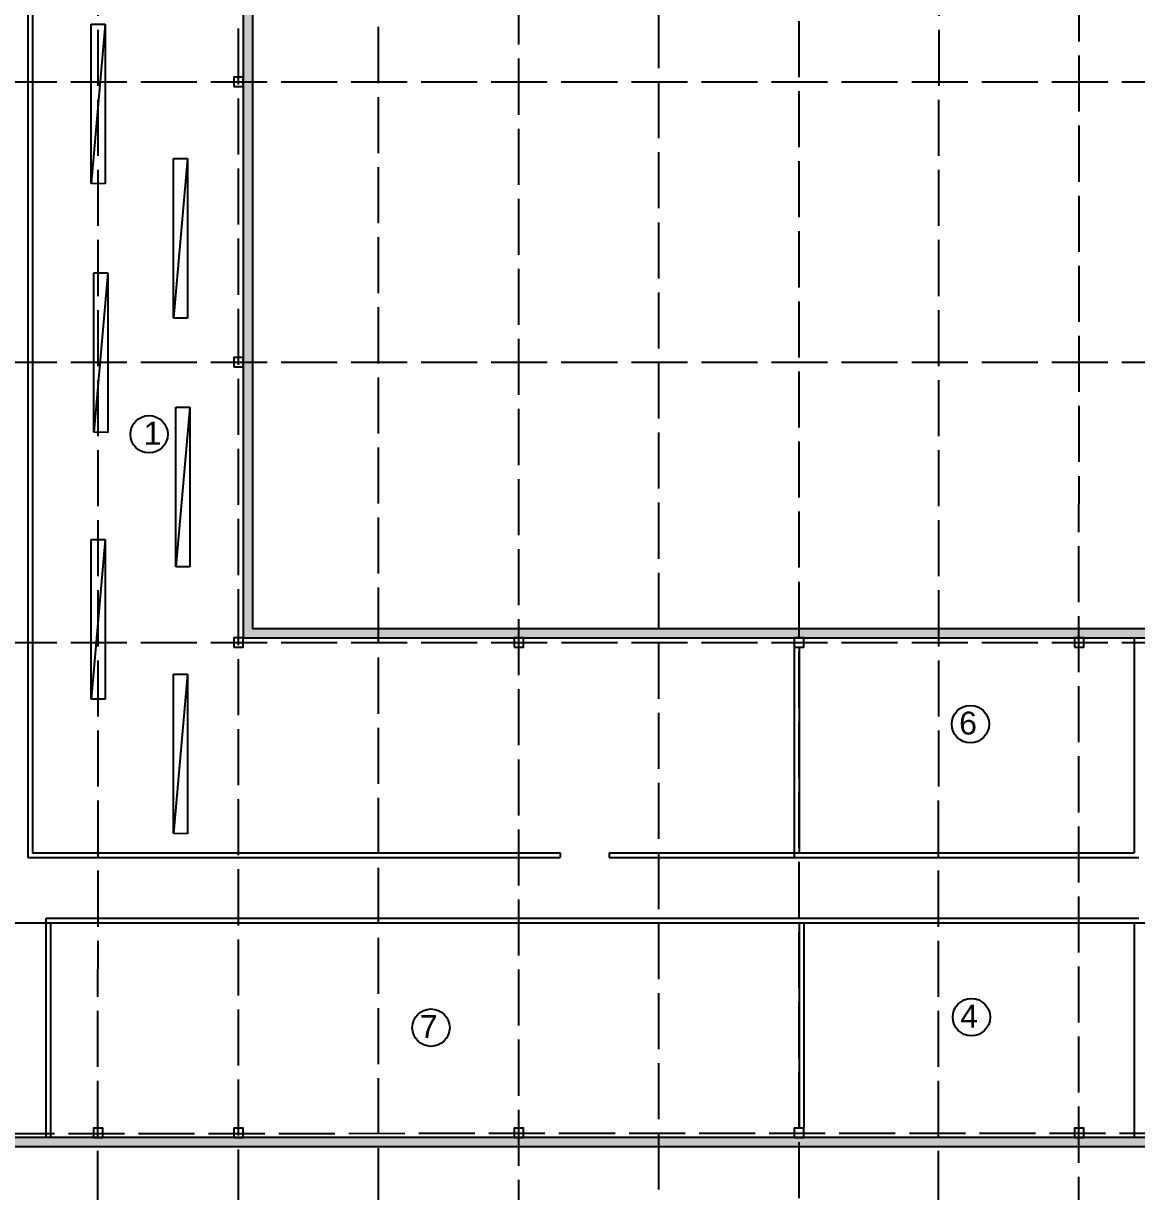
# Model space of a CAD drawing. Header units: millimetres. Extents: x -1544140 to 7445918, y -1294905 to 2019878.
# Drawn here: x 659535 to 707200, y 203624 to 253640 of the extents above; entities that cross this region are included whole.
import ezdxf

# ---------------------------------------------------------------- set-up
doc = ezdxf.new("R2010")
doc.units = ezdxf.units.MM
doc.header["$MEASUREMENT"] = 0
doc.linetypes.add('ACAD_ISO02W100', pattern=[15, 12, -3])
doc.layers.add('Plan 2', color=7, linetype='Continuous')
doc.styles.get("Standard").update_dxf_attribs({"font": 'arial.ttf'})

msp = doc.modelspace()

# ---------------------------------------------------------------- hatches: boundary and pattern name
at = {"true_color": 0x636466}
h = msp.add_hatch(color=251, dxfattribs=at)
h.dxf.hatch_style = 1
h.paths.add_polyline_path([(647544.4, 239137.8), (647144.4, 239137.8), (647144.4, 227137.8), (647544.4, 227137.8)])
h.paths.add_polyline_path([(647544.4, 227137.8), (647144.4, 227137.8), (647144.4, 205537.8), (647744.4, 205537.8), (647744.4, 205937.8), (647544.4, 205937.8)])
h.paths.add_polyline_path([(647544.4, 251137.8), (647144.4, 251137.8), (647144.4, 239137.8), (647544.4, 239137.8)])
h.paths.add_polyline_path([(647544.4, 263137.8), (647144.4, 263137.8), (647144.4, 251137.8), (647544.4, 251137.8)])
h.paths.add_polyline_path([(669344.4, 263737.8), (647144.4, 263737.8), (647144.4, 263137.8), (647544.4, 263137.8), (647544.4, 263337.8), (668944.4, 263337.8), (668944.4, 263137.8), (669344.4, 263137.8)])
h.paths.add_polyline_path([(669344.4, 263137.8), (668944.4, 263137.8), (668944.4, 251137.8), (669344.4, 251137.8)])
h.paths.add_polyline_path([(669344.4, 251137.8), (668944.4, 251137.8), (668944.4, 227337.8), (674744.4, 227337.8), (674744.4, 227737.8), (669344.4, 227737.8)])
h.paths.add_polyline_path([(680744.4, 227737.8), (674744.4, 227737.8), (674744.4, 227337.8), (680744.4, 227337.8)])
h.paths.add_polyline_path([(686744.4, 227737.8), (680744.4, 227737.8), (680744.4, 227337.8), (686744.4, 227337.8)])
h.paths.add_polyline_path([(692744.4, 227737.8), (686744.4, 227737.8), (686744.4, 227337.8), (692744.4, 227337.8)])
h.paths.add_polyline_path([(716744.4, 205937.8), (710744.4, 205937.8), (710744.4, 205537.8), (716744.4, 205537.8)])
h.paths.add_polyline_path([(710744.4, 205937.8), (647544.4, 205937.8), (647544.4, 206137.8), (647144.4, 206137.8), (647144.4, 205537.8), (710744.4, 205537.8)])
h.paths.add_polyline_path([(647744.4, 205937.8), (647544.4, 205937.8), (647544.4, 206137.8), (647144.4, 206137.8), (647144.4, 205537.8), (647744.4, 205537.8)], flags=16)
h.paths.add_polyline_path([(668544.4, 194137.8), (668144.4, 194137.8), (668144.4, 188137.8), (668544.4, 188137.8)], flags=17)
h.paths.add_polyline_path([(674744.4, 194737.8), (668744.4, 194737.8), (668744.4, 194337.8), (674744.4, 194337.8)], flags=17)
h.paths.add_polyline_path([(668744.4, 194737.8), (668144.4, 194737.8), (668144.4, 194137.8), (668544.4, 194137.8), (668544.4, 194337.8), (668744.4, 194337.8)], flags=16)
h.paths.add_polyline_path([(680744.4, 194737.8), (674744.4, 194737.8), (674744.4, 194337.8), (680744.4, 194337.8)])
h.paths.add_polyline_path([(686744.4, 194737.8), (680744.4, 194737.8), (680744.4, 194337.8), (686744.4, 194337.8)])
h.paths.add_polyline_path([(692744.4, 194737.8), (686744.4, 194737.8), (686744.4, 194337.8), (692744.4, 194337.8)])
h.paths.add_polyline_path([(698744.4, 194737.8), (692744.4, 194737.8), (692744.4, 194337.8), (698744.4, 194337.8)])
h.paths.add_polyline_path([(699344.4, 194137.8), (698944.4, 194137.8), (698944.4, 188137.8), (699344.4, 188137.8)])
h.paths.add_polyline_path([(699344.4, 194737.8), (698744.4, 194737.8), (698744.4, 194337.8), (698944.4, 194337.8), (698944.4, 194137.8), (699344.4, 194137.8)])
h.paths.add_polyline_path([(699344.4, 188137.8), (698944.4, 188137.8), (698944.4, 182137.8), (699344.4, 182137.8)])
h.paths.add_polyline_path([(699344.4, 182137.8), (698944.4, 182137.8), (698944.4, 172937.8), (698744.4, 172937.8), (698744.4, 172537.8), (699344.4, 172537.8)])
h.paths.add_polyline_path([(698744.4, 172937.8), (692744.4, 172937.8), (692744.4, 172537.8), (698744.4, 172537.8)])
h.paths.add_polyline_path([(692744.4, 172937.8), (686744.4, 172937.8), (686744.4, 172537.8), (692744.4, 172537.8)])
h.paths.add_polyline_path([(686744.4, 172937.8), (686544.4, 172937.8), (686544.4, 173137.8), (686144.4, 173137.8), (686144.4, 172537.8), (686744.4, 172537.8)])
h.paths.add_polyline_path([(686544.4, 179137.8), (686144.4, 179137.8), (686144.4, 173137.8), (686544.4, 173137.8)])
h.paths.add_polyline_path([(686544.4, 181937.8), (680744.4, 181937.8), (680744.4, 181537.8), (686144.4, 181537.8), (686144.4, 179137.8), (686544.4, 179137.8)])
h.paths.add_polyline_path([(680744.4, 181937.8), (674744.4, 181937.8), (674744.4, 181537.8), (680744.4, 181537.8)])
h.paths.add_polyline_path([(674744.4, 181937.8), (668544.4, 181937.8), (668544.4, 182137.8), (668144.4, 182137.8), (668144.4, 181537.8), (674744.4, 181537.8)])
h.paths.add_polyline_path([(668544.4, 194337.8), (674744.4, 194337.8), (674744.4, 194737.8), (668144.4, 194737.8), (668144.4, 182137.8), (668544.4, 182137.8)])
h.paths.add_polyline_path([(717344.4, 205937.8), (716744.4, 205937.8), (716744.4, 205537.8), (717344.4, 205537.8)])
h.paths.add_polyline_path([(716744.4, 227337.8), (716744.4, 227737.8), (692744.4, 227737.8), (692744.4, 227337.8)])

# ---------------------------------------------------------------- linework, layer by layer
at = {"color": 9, "linetype": 'ACAD_ISO02W100', "ltscale": 200, "true_color": 0xc4c4c5}
for p, q in [((662715, 154967.2), (662744.4, 263337.8)), ((668744.4, 155023), (668744.4, 263337.8)), ((674744.4, 155085.3), (674744.4, 263137.8)), ((680744.4, 189731.3), (680744.4, 263137.8)), ((686744.4, 185721.7), (686744.4, 263137.8)), ((692744.4, 188337.8), (692744.4, 263137.8)), ((698692.8, 154967.2), (698744.4, 263137.8)), ((704703.4, 156861.8), (704744.4, 263137.8)), ((631568.4, 251137.8), (753969, 251137.8)), ((631568.4, 239137.8), (753969, 239137.8)), ((631568.7, 227137.8), (753969, 227137.8)), ((631568.4, 215137.8), (753972, 215137.8)), ((631468.4, 206109.9), (753969, 206137.8))]:
    msp.add_line(p, q, dxfattribs=at)
for p, q in [((659726.6, 256137.8), (659726.6, 217926.5)), ((659926.6, 255937.8), (659926.6, 218126.5)), ((662437, 246780.4), (662437, 253610.4)), ((662437, 253610.4), (663037, 253610.4)), ((663037, 253610.4), (662437, 246780.4)), ((663037, 253610.4), (663037, 246774)), ((665958.9, 241022), (665958.9, 247852)), ((665958.9, 247852), (666558.9, 247852)), ((666558.9, 247852), (665958.9, 241022)), ((666558.9, 247852), (666558.9, 241015.6)), ((663037, 246774), (662437, 246780.4)), ((662547.4, 236136.9), (662547.4, 242967)), ((662547.4, 242967), (663147.4, 242967)), ((663147.4, 242967), (662547.4, 236136.9)), ((663147.4, 242967), (663147.4, 236130.5)), ((666558.9, 241015.6), (665958.9, 241022)), ((666069.3, 230378.5), (666069.3, 237208.6)), ((666069.3, 237208.6), (666669.3, 237208.6)), ((666669.3, 237208.6), (666069.3, 230378.5)), ((666669.3, 237208.6), (666669.3, 230372.2)), ((663147.4, 236130.5), (662547.4, 236136.9)), ((662444.6, 224710.1), (662444.6, 231540.1)), ((662444.6, 231540.1), (663044.6, 231540.1)), ((663044.6, 231540.1), (662444.6, 224710.1)), ((663044.6, 231540.1), (663044.6, 224703.7)), ((666669.3, 230372.2), (666069.3, 230378.5)), ((707100.3, 227360.7), (707100.3, 218149.4)), ((692544.4, 226937.8), (692544.4, 217926.5)), ((692744.4, 226937.8), (692744.4, 218126.5)), ((665966.5, 218951.7), (665966.5, 225781.7)), ((665966.5, 225781.7), (666566.5, 225781.7)), ((666566.5, 225781.7), (665966.5, 218951.7)), ((666566.5, 225781.7), (666566.5, 218945.3)), ((663044.6, 224703.7), (662444.6, 224710.1)), ((666566.5, 218945.3), (665966.5, 218951.7)), ((659926.6, 218126.5), (682512.3, 218126.5)), ((682512.3, 218126.5), (682512.3, 217926.5)), ((684612.3, 218126.5), (707100.3, 218126.5)), ((684612.3, 218126.5), (684612.3, 217926.5)), ((707100.3, 218149.4), (707100.3, 218126.5)), ((659726.6, 217926.5), (682512.3, 217926.5)), ((684612.3, 217926.5), (707300.3, 217926.5)), ((660518.2, 205937.8), (660518.2, 215337.8)), ((660518.2, 215337.8), (707300.3, 215337.8)), ((660718.2, 205937.8), (660718.2, 215137.8)), ((660718.2, 215137.8), (707100.3, 215137.8)), ((692744.4, 215137.8), (692744.4, 206337.8)), ((692944.4, 215137.8), (692944.4, 206337.8)), ((707100.3, 215137.8), (707100.3, 205937.8))]:
    msp.add_line(p, q)
for points in [[(647144.4, 263737.8), (669344.4, 263737.8), (669344.4, 227737.8), (721744.4, 227737.8), (721744.4, 205537.8), (647144.4, 205537.8)], [(668544.4, 250937.8), (668944.4, 250937.8), (668944.4, 251337.8), (668544.4, 251337.8)], [(668544.4, 238937.8), (668944.4, 238937.8), (668944.4, 239337.8), (668544.4, 239337.8)], [(668544.4, 226937.8), (668944.4, 226937.8), (668944.4, 227337.8), (668544.4, 227337.8)], [(680544.4, 226937.8), (680944.4, 226937.8), (680944.4, 227337.8), (680544.4, 227337.8)], [(692544.4, 226937.8), (692944.4, 226937.8), (692944.4, 227337.8), (692544.4, 227337.8)], [(704544.4, 226937.8), (704944.4, 226937.8), (704944.4, 227337.8), (704544.4, 227337.8)], [(662544.4, 205937.8), (662944.4, 205937.8), (662944.4, 206337.8), (662544.4, 206337.8)], [(668544.4, 205937.8), (668944.4, 205937.8), (668944.4, 206337.8), (668544.4, 206337.8)], [(680544.4, 205937.8), (680944.4, 205937.8), (680944.4, 206337.8), (680544.4, 206337.8)], [(692544.4, 205937.8), (692944.4, 205937.8), (692944.4, 206337.8), (692544.4, 206337.8)], [(704544.4, 205937.8), (704944.4, 205937.8), (704944.4, 206337.8), (704544.4, 206337.8)]]:
    msp.add_lwpolyline(points, close=True)
msp.add_lwpolyline([(647544.4, 263337.8), (668944.4, 263337.8), (668944.4, 227337.8), (721344.4, 227337.8), (721344.4, 205937.8), (647544.4, 205937.8), (647544.4, 263337.8)])
at = {"layer": 'Plan 2'}
for centre in [(664916.4, 236048), (700082.6, 223637.9), (700127.9, 211093.2), (676988.4, 210643)]:
    msp.add_circle(centre, 800, dxfattribs=at)

# ---------------------------------------------------------------- texts
at = {"layer": 'Plan 2', "char_height": 981.6, "attachment_point": 1}
for s, insert in [('1', (664684.5, 236584.4)), ('6', (699601.2, 224174.3)), ('4', (699646.5, 211629.6)), ('7', (676507, 211179.5))]:
    msp.add_mtext_dynamic_manual_height_columns(s, width=981.649, gutter_width=3.27, heights=[0], dxfattribs=dict(at, insert=insert))

doc.saveas('drawing.dxf')
